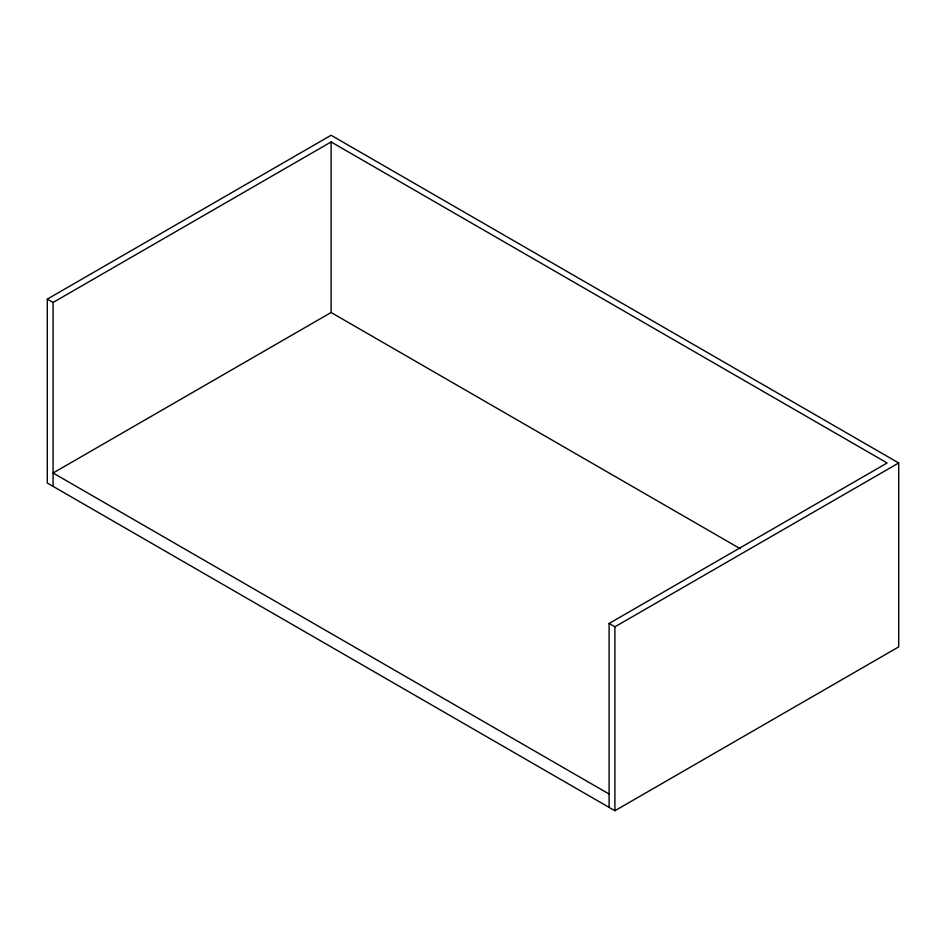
<?xml version="1.0" encoding="UTF-8"?>
<svg xmlns="http://www.w3.org/2000/svg" width="946" height="946" viewBox="0 0 946 946"><rect width="100%" height="100%" fill="white"/><g stroke="black" fill="none" stroke-linecap="round" stroke-linejoin="round"><path stroke-width="1.42" d="M47.3 299.113L331.1 135.266L898.7 462.972L898.7 646.887L614.9 810.734L47.3 483.028L47.3 299.113L53.094 302.46L331.1 141.959L887.112 462.972L609.106 623.473L609.106 807.387M740.127 548.645L331.1 312.499L53.094 473L609.106 794.013M609.106 623.473L614.9 626.82L898.7 462.972M614.9 626.82L614.9 810.734M331.1 141.959L331.1 312.499M53.094 302.46L53.094 486.374"/></g></svg>
